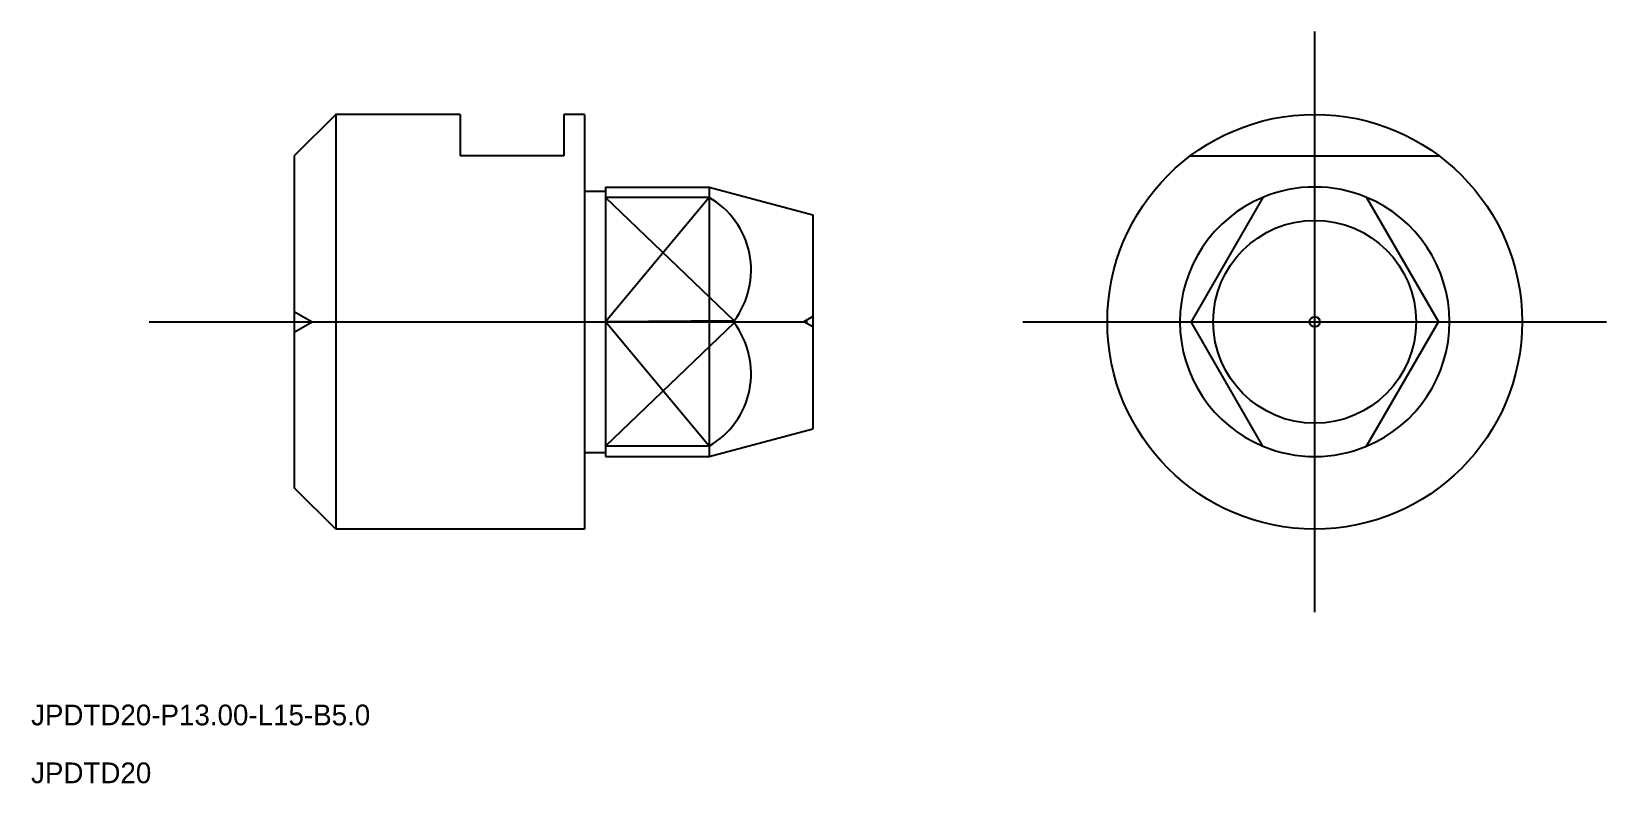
# Model space of a CAD drawing. Extents: x 556.9 to 632.8, y 576.8 to 613.1.
import ezdxf

# ---------------------------------------------------------------- set-up
doc = ezdxf.new("R2010")
doc.units = 0
for name, pattern in [('CENTER', [50.8, 31.75, -6.35, 6.35, -6.35]), ('DASHED', [19.05, 12.7, -6.35]), ('PHANTOM', [63.5, 31.75, -6.35, 6.35, -6.35, 6.35, -6.35])]:
    doc.linetypes.add(name, pattern=pattern)
doc.layers.get('0').update_dxf_attribs({"linetype": 'CONTINUOUS'})
doc.layers.add('CENTER', color=1, linetype='CENTER')

msp = doc.modelspace()

# ---------------------------------------------------------------- linework, layer by layer
at = {"color": 7, "linetype": 'CONTINUOUS'}
for p, q in [((571.545, 609.101), (569.545, 607.101)), ((571.545, 609.101), (571.545, 589.101)), ((577.545, 609.101), (571.545, 609.101)), ((577.545, 609.101), (577.545, 607.101)), ((583.545, 609.101), (582.545, 609.101)), ((582.545, 609.101), (582.545, 607.101)), ((583.545, 609.101), (583.545, 589.101)), ((569.545, 607.101), (569.545, 591.101)), ((582.545, 607.101), (577.545, 607.101)), ((583.545, 605.401), (584.545, 605.401)), ((584.545, 605.601), (589.545, 605.601)), ((584.545, 605.601), (584.545, 592.601)), ((589.545, 605.601), (589.545, 592.601)), ((589.545, 605.601), (594.545, 604.261)), ((589.545, 605.101), (584.545, 605.101)), ((616.25, 605.101), (612.786, 599.101)), ((621.25, 605.101), (624.714, 599.101)), ((594.545, 604.261), (594.545, 593.941)), ((590.751, 599.144), (584.545, 599.101)), ((616.25, 593.101), (612.786, 599.101)), ((621.25, 593.101), (624.714, 599.101)), ((589.545, 592.601), (594.545, 593.941)), ((583.545, 592.801), (584.545, 592.801)), ((589.545, 593.101), (584.545, 593.101)), ((584.545, 592.601), (589.545, 592.601)), ((571.545, 589.101), (569.545, 591.101)), ((583.545, 589.101), (571.545, 589.101))]:
    msp.add_line(p, q, dxfattribs=at)
at = {"color": 3, "linetype": 'DASHED'}
for p, q in [((612.75, 607.101), (624.75, 607.101)), ((569.545, 599.601), (570.411, 599.101)), ((594.545, 599.351), (594.112, 599.101)), ((569.545, 598.601), (570.411, 599.101)), ((594.545, 598.851), (594.112, 599.101))]:
    msp.add_line(p, q, dxfattribs=at)
at = {"color": 3, "linetype": 'CONTINUOUS'}
for p, q in [((589.545, 605.101), (584.545, 599.101)), ((590.751, 599.144), (584.545, 605.101)), ((589.545, 593.101), (584.545, 599.101)), ((590.751, 599.058), (584.545, 593.101))]:
    msp.add_line(p, q, dxfattribs=at)
at = {"color": 7, "linetype": 'CONTINUOUS'}
for radius in [10, 4.892, 0.25]:
    msp.add_circle((618.75, 599.101), radius, dxfattribs=at)
for start, end in [(67.38014, 112.61986), (247.38014, 292.61986)]:
    msp.add_arc((618.75, 599.101), 6.5, start, end, dxfattribs=at)
for centre, start, end in [((587.516, 601.589), 322.91952, 59.98562), ((587.516, 596.613), 300.01438, 37.08048)]:
    msp.add_arc(centre, 4.056, start, end)
at = {"color": 3, "linetype": 'PHANTOM'}
for start, end in [(112.61986, 247.38014), (292.61986, 67.38014)]:
    msp.add_arc((618.75, 599.101), 6.5, start, end, dxfattribs=at)
at = {"layer": 'CENTER', "color": 1, "linetype": 'CENTER'}
for p, q in [((618.75, 585.101), (618.75, 613.101)), ((562.545, 599.101), (600.545, 599.101)), ((604.682, 599.101), (632.819, 599.101))]:
    msp.add_line(p, q, dxfattribs=at)

# ---------------------------------------------------------------- texts
at = {"color": 7, "linetype": 'CONTINUOUS'}
for s, p in [('JPDTD20-P13.00-L15-B5.0', (556.855, 579.641)), ('JPDTD20', (556.855, 576.849))]:
    msp.add_text(s, height=1, dxfattribs=at).set_placement(p)

doc.saveas('drawing.dxf')
